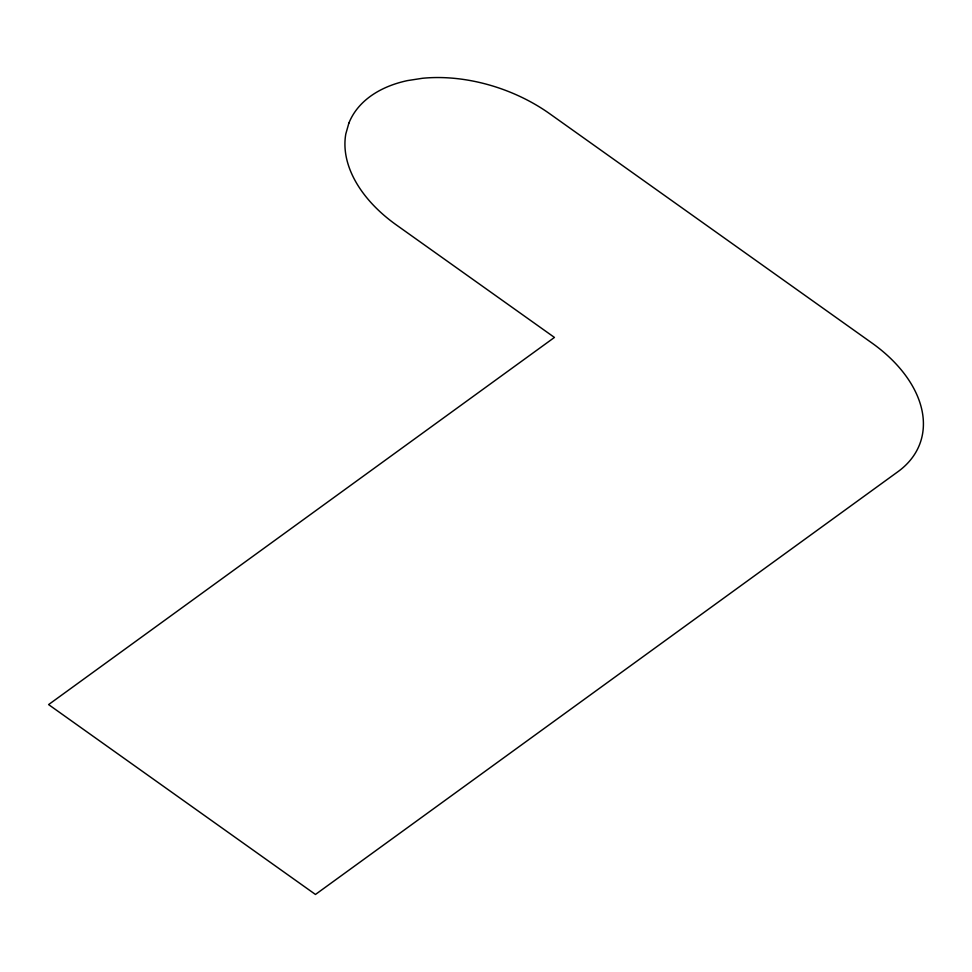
<?xml version="1.0" encoding="UTF-8"?>
<svg xmlns="http://www.w3.org/2000/svg" width="972" height="972" viewBox="0 0 972 972"><rect width="100%" height="100%" fill="white"/><g stroke="black" fill="none" stroke-linecap="round" stroke-linejoin="round"><path stroke-width="1.46" d="M348.863 123.165L345.813 133.917A132.496 85.342 19.5 0 0 396.382 224.969L554.441 337.43L48.6 704.591L315.463 894.459L897.958 471.675A132.496 85.342 19.5 0 0 871.957 343.019L549.666 113.712A132.496 85.342 19.5 0 0 422.456 78.282L407.523 80.591A132.496 85.342 19.5 0 0 348.863 123.165"/></g></svg>
